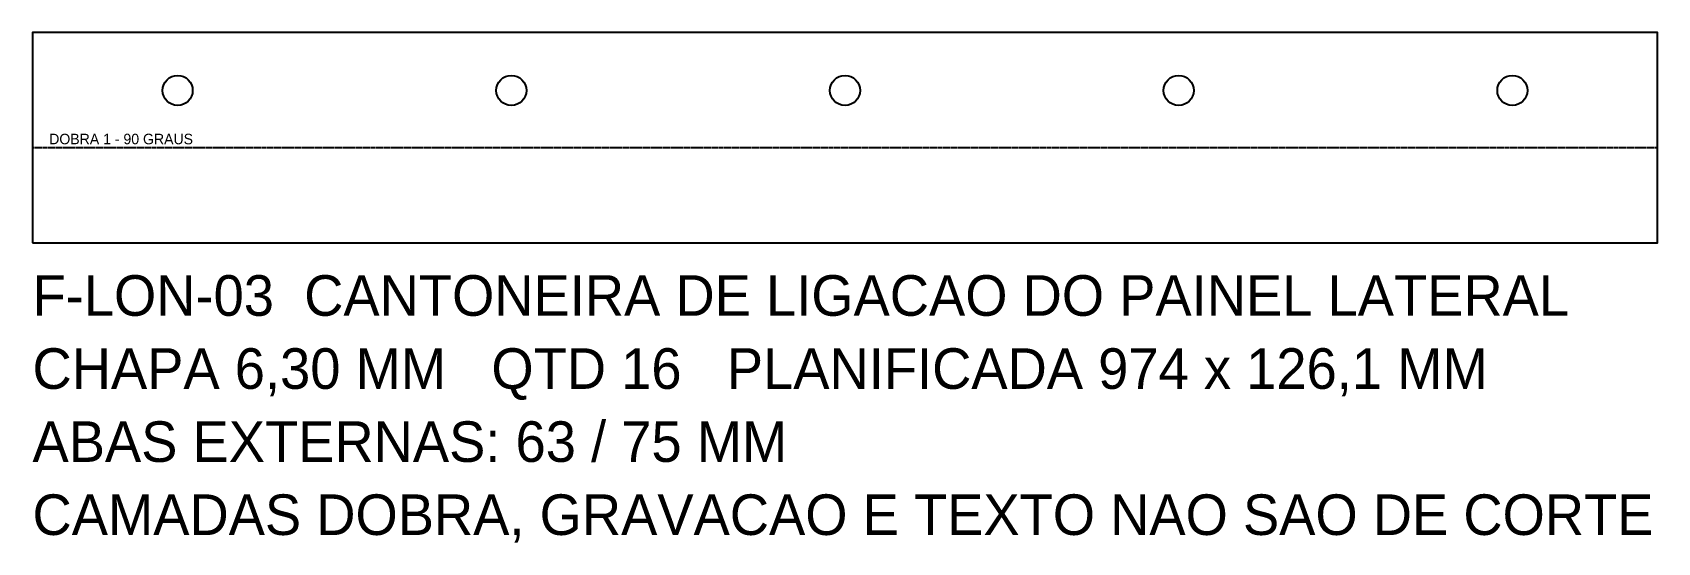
# Model space of a CAD drawing. Header units: millimetres. Extents: x 0 to 974, y -180 to 126.
import ezdxf

# ---------------------------------------------------------------- set-up
doc = ezdxf.new("R2010")
doc.units = ezdxf.units.MM
doc.linetypes.add('DASHED', pattern=[1.524, 1.27, -0.254])
for name, color, linetype in [('CORTE', 7, 'CONTINUOUS'), ('DOBRA', 2, 'DASHED'), ('TEXTO', 3, 'CONTINUOUS')]:
    doc.layers.add(name, color=color, linetype=linetype)

msp = doc.modelspace()

# ---------------------------------------------------------------- linework, layer by layer
at = {"layer": 'CORTE'}
msp.add_lwpolyline([(0, 0), (974, 0), (974, 126.12), (0, 126.12)], close=True, dxfattribs=at)
for centre in [(87, 91.37), (287, 91.37), (487, 91.37), (687, 91.37), (887, 91.37)]:
    msp.add_circle(centre, 9, dxfattribs=at)
at = {"layer": 'DOBRA'}
msp.add_line((0, 57.06), (974, 57.06), dxfattribs=at)

# ---------------------------------------------------------------- texts
at = {"layer": 'TEXTO'}
for s, height, p in [('DOBRA 1 - 90 GRAUS', 6.3061, (10, 59.06)), ('F-LON-03  CANTONEIRA DE LIGACAO DO PAINEL LATERAL', 24.35, (0, -43.83)), ('CHAPA 6,30 MM   QTD 16   PLANIFICADA 974 x 126,1 MM', 24.35, (0, -87.66)), ('ABAS EXTERNAS: 63 / 75 MM', 24.35, (0, -131.49)), ('CAMADAS DOBRA, GRAVACAO E TEXTO NAO SAO DE CORTE', 24.35, (0, -175.32))]:
    msp.add_text(s, height=height, dxfattribs=at).set_placement(p)

doc.saveas('drawing.dxf')
